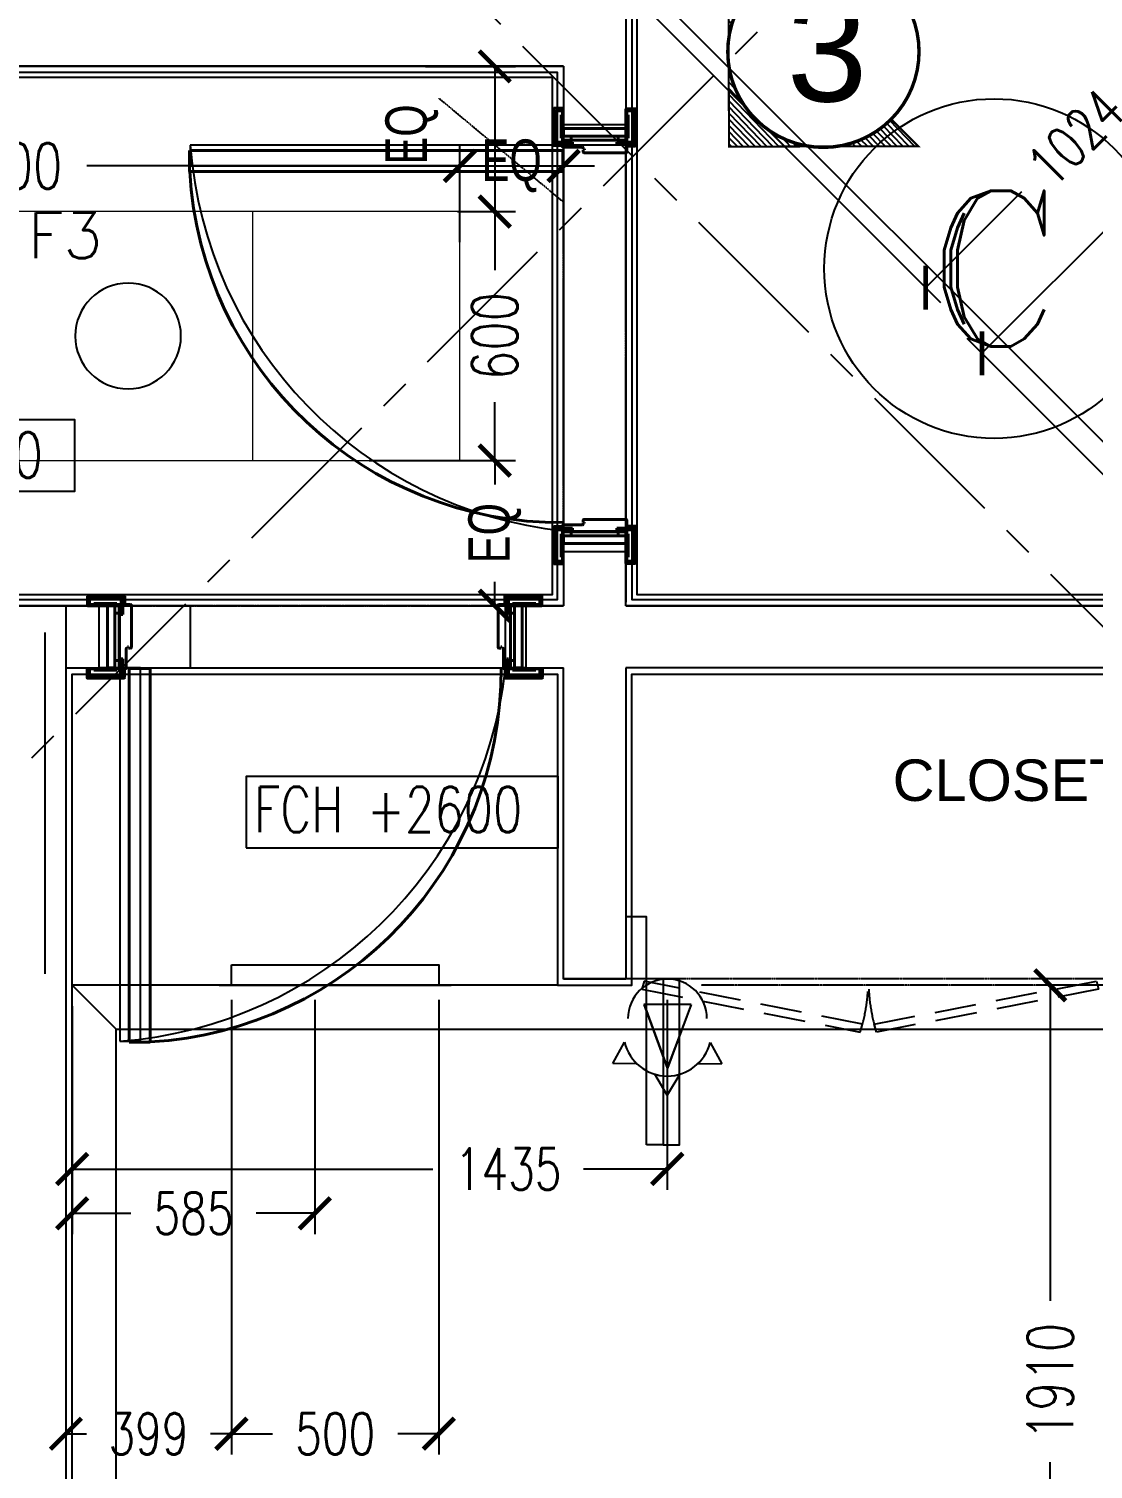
# Model space of a CAD drawing. Header units: millimetres. Extents: x 186805 to 449048, y 2167 to 51540.
# Drawn here: x 424688 to 427255, y 9301 to 12773 of the extents above; entities that cross this region are included whole.
import ezdxf
from ezdxf.enums import TextEntityAlignment as Align

# ---------------------------------------------------------------- set-up
doc = ezdxf.new("R2010")
doc.units = ezdxf.units.MM
for name, pattern in [('BC$0$HIDDEN', [0.375, 0.25, -0.125]), ('BC$0$XR-BAS2-BLOCK-B$1$CENTER', [2, 1.25, -0.25, 0.25, -0.25]), ('CENTER', [2, 1.25, -0.25, 0.25, -0.25]), ('HIDDEN', [0.375, 0.25, -0.125]), ('HIDDEN2', [0.1875, 0.125, -0.0625])]:
    doc.linetypes.add(name, pattern=pattern)
doc.layers.get('0').update_dxf_attribs({"linetype": 'CONTINUOUS'})
doc.layers.get('Defpoints').update_dxf_attribs({"linetype": 'CONTINUOUS'})
for name, color, linetype, lineweight in [('0-60x120-C', 3, 'CONTINUOUS', 13), ('0-60x60-C', 3, 'CONTINUOUS', 13), ('1', 130, 'CONTINUOUS', 40), ('ACCESS PANEL', 170, 'CONTINUOUS', 30), ('wall', 4, 'CONTINUOUS', 25)]:
    doc.layers.add(name, color=color, linetype=linetype, lineweight=lineweight)
for name, color, linetype in [('0-cornice-C', 3, 'CONTINUOUS'), ('0TG-grid', 9, 'CENTER'), ('0TG-text', 4, 'CONTINUOUS'), ('A-ABOV', 1, 'HIDDEN2'), ('A-ABOVE DOOR', 1, 'HIDDEN2'), ('A-BLKNBR', 7, 'CONTINUOUS'), ('a-door', 4, 'CONTINUOUS'), ('a-wall', 140, 'CONTINUOUS'), ('dimension', 7, 'CONTINUOUS'), ('e-access door for maintanenece', 170, 'CONTINUOUS'), ('E-ARMATUR', 2, 'CONTINUOUS'), ('INT-HATCH', 8, 'CONTINUOUS'), ('MEP', 16, 'CONTINUOUS'), ('SHADOW LINE', 151, 'CONTINUOUS'), ('SITE SURVEY ROOM$0$SITE SURVEY ROOM$0$DECORATIVE DETAILS-1$0$WALL FIXTURE DETAILS$0$ECO-WORLD DETAILS$0$FINAL ECO-1#$0$REV ECO$0$FINAL DRGS1$0$REFER', 7, 'CONTINUOUS'), ('TEXT', 3, 'CONTINUOUS')]:
    doc.layers.add(name, color=color, linetype=linetype)
doc.styles.add('BW.B$0$SAS', font='sanss___.ttf')
doc.styles.add('ROMANS', font='ROMANS.shx', dxfattribs={"width": 0.8})
doc.styles.add('ROMANS_075', font='romans.shx', dxfattribs={"width": 0.75})
doc.styles.add('ROMANT', font='ROMANT.shx')
doc.dimstyles.new('ARCH_1-50B$0', dxfattribs={"dimscale": 1000, "dimtxt": 0.11, "dimasz": 0.075, "dimexe": 0.05, "dimexo": 0.05, "dimgap": 0.055, "dimtad": 0, "dimdec": 0, "dimrnd": 1, "dimzin": 12, "dimdsep": 46, "dimtxsty": 'ROMANS_075', "dimblk1": 'ARCHTICK', "dimblk2": 'ARCHTICK', "dimsah": 1, "dimcen": 0.07, "dimclrd": 9, "dimclre": 9, "dimadec": 0, "dimazin": 0, "dimtfac": 1, "dimtdec": 0, "dimtofl": 0, "dimtmove": 0, "dimatfit": 3, "dimldrblk": 'ARCHTICK', "dimfxl": 0.05, "dimtolj": 1, "dimtzin": 12, "dimarcsym": 0})

# ---------------------------------------------------------------- blocks, each defined once
blk = doc.blocks.new('A$C7C4A1575')
at = {"layer": 'A-ABOV', "color": 8}
for p, q in [((22895.1, 38850), (22895.1, 40141.4)), ((23045.1, 38850), (23045.1, 40141.4))]:
    blk.add_line(p, q, dxfattribs=at)
at = {"layer": 'A-ABOVE DOOR', "color": 8}
for p, q in [((20683, 41050), (22895.1, 41050)), ((24165.1, 40300), (23140.9, 40300)), ((24165.1, 40150), (23135.1, 40150)), ((22895.1, 40020), (22895.1, 38990)), ((23045.1, 38990), (23045.1, 40020))]:
    blk.add_line(p, q, dxfattribs=at)
at = {"layer": 'a-door', "color": 8, "lineweight": -3}
for points in [[(22805.1, 41450), (22765.1, 41450), (22765.1, 41050), (22895.1, 41050)], [(22805.1, 41050), (22805.1, 41450), (22845.1, 41450)], [(22845.1, 41450), (22845.1, 40900), (22895.1, 40900), (22895.1, 41050)]]:
    blk.add_lwpolyline(points, dxfattribs=at)
at = {"layer": 'a-door', "color": 8}
for points in [[(24115.1, 41200), (24065.1, 41200), (24065.1, 40300), (24165.1, 40300)], [(24165.1, 40150), (24115.1, 40150), (24115.1, 41200)], [(23135.1, 40300), (23185.1, 40300), (23185.1, 40150), (23135.1, 40150)], [(23045.1, 40020), (23045.1, 39970), (22895.1, 39970), (22895.1, 40020)], [(23945.1, 39040), (23945.1, 39090), (23045.1, 39090), (23045.1, 38990)], [(22895.1, 38990), (22895.1, 39040), (23945.1, 39040)]]:
    blk.add_lwpolyline(points, dxfattribs=at)
for centre, start, end in [((24190, 40192.1), 94.2496, 173.872), ((22937.2, 38965.1), 4.2496, 83.872)]:
    blk.add_arc(centre, 1010.7, start, end, dxfattribs=at)
at = {"layer": 'a-wall', "color": 8}
for p, q in [((24245.1, 40300), (24245.1, 44900)), ((22895.1, 41050), (23045.1, 41050)), ((22895.1, 40300), (22895.1, 41050)), ((23045.1, 41050), (23045.1, 40300)), ((21433, 40300), (22895.1, 40300)), ((23135.1, 40300), (23045.1, 40300)), ((23135.1, 40300), (23135.1, 40150)), ((24165.1, 40300), (24165.1, 40150)), ((24245.1, 40300), (24165.1, 40300)), ((22895.1, 40150), (21370.8, 40150)), ((22895.1, 40150), (22895.1, 40020)), ((23135.1, 40150), (23045.1, 40150)), ((23045.1, 40020), (23045.1, 40150)), ((24475.1, 40150), (24165.1, 40150)), ((22895.1, 40020), (23045.1, 40020)), ((22895.1, 38100), (22895.1, 38990)), ((23045.1, 38990), (22895.1, 38990)), ((23045.1, 38850), (23045.1, 38990)), ((23045.1, 38850), (25745.1, 38850))]:
    blk.add_line(p, q, dxfattribs=at)
blk = doc.blocks.new('A$C32DD6ECA')
at = {"layer": '0-60x60-C', "color": 16, "xscale": 0.04183124983683228, "yscale": 0.04183124983683228, "zscale": 0.04183124983683228, "rotation": 180}
blk.add_blockref('A$C7C4A1575', (4397.08, 2202.64), dxfattribs=at)
blk = doc.blocks.new('BLK-NUMBER')
blk.add_circle((0, 0), 0.5458)
at = {"style": 'ROMANS'}
blk.add_attdef('BLOCK_NUMBER', text='', height=0.5, dxfattribs=at).set_placement((0, 0), align=Align.MIDDLE)
blk = doc.blocks.new('_ArchTick')
at = {"color": 0, "linetype": 'ByBlock', "const_width": 0.15}
blk.add_lwpolyline([(-0.5, -0.5), (0.5, 0.5)], dxfattribs=at)
blk = doc.blocks.new('*D34')
at = {"layer": 'Defpoints', "color": 0, "transparency": 16777216}
for p in [(-575651.9, -210453.9), (-575651.9, -210599.9), (-575901.9, -210687.9)]:
    blk.add_point(p, dxfattribs=at)
at = {"layer": 'dimension', "color": 9, "lineweight": -2, "transparency": 16777216}
for p, q in [((-575901.9, -210637.9), (-575901.9, -210403.9)), ((-575651.9, -210549.9), (-575651.9, -210403.9)), ((-575901.9, -210453.9), (-575976.9, -210453.9)), ((-575651.9, -210453.9), (-575576.9, -210453.9))]:
    blk.add_line(p, q, dxfattribs=at)
at = {"layer": 'dimension', "color": 9, "lineweight": -2, "transparency": 16777216, "xscale": 75, "yscale": 75, "zscale": 75}
blk.add_blockref('_ArchTick', (-575901.9, -210453.9), dxfattribs=at)
at = {"layer": 'dimension', "color": 9, "lineweight": -2, "transparency": 16777216, "xscale": 75, "yscale": 75, "zscale": 75, "rotation": 180}
blk.add_blockref('_ArchTick', (-575651.9, -210453.9), dxfattribs=at)
at = {"layer": 'dimension', "color": 0, "transparency": 16777216, "insert": (-575776.9, -210453.9), "char_height": 100, "attachment_point": 5, "style": 'ROMANS_075'}
blk.add_mtext('\\A1;{\\Farchd.shx;EQ}', dxfattribs=at)
blk = doc.blocks.new('*D35')
at = {"layer": 'Defpoints', "color": 0, "transparency": 16777216}
for p in [(-576171, -211164.1), (-575817.8, -211164.1), (-576063.3, -211514.1)]:
    blk.add_point(p, dxfattribs=at)
at = {"layer": 'dimension', "color": 9, "lineweight": -2, "transparency": 16777216}
for p, q in [((-576121, -211164.1), (-575767.8, -211164.1)), ((-575817.8, -211164.1), (-575817.8, -211221.6)), ((-575817.8, -211514.1), (-575817.8, -211456.6)), ((-576013.3, -211514.1), (-575767.8, -211514.1))]:
    blk.add_line(p, q, dxfattribs=at)
at = {"layer": 'dimension', "color": 9, "lineweight": -2, "transparency": 16777216, "xscale": 75, "yscale": 75, "zscale": 75}
for p, rotation in [((-575817.8, -211164.1), 90), ((-575817.8, -211514.1), 270)]:
    blk.add_blockref('_ArchTick', p, dxfattribs=dict(at, rotation=rotation))
at = {"layer": 'dimension', "color": 0, "transparency": 16777216, "insert": (-575817.8, -211339.1), "char_height": 100, "attachment_point": 5, "rotation": 90, "style": 'ROMANS_075'}
blk.add_mtext('\\A1;{\\Farchd.shx;EQ}', dxfattribs=at)
blk = doc.blocks.new('*D36')
at = {"layer": 'Defpoints', "color": 0, "transparency": 16777216}
for p in [(-576035.2, -210214.1), (-575958, -210564.1), (-575817.8, -210564.1)]:
    blk.add_point(p, dxfattribs=at)
at = {"layer": 'dimension', "color": 9, "lineweight": -2, "transparency": 16777216}
for p, q in [((-575985.2, -210214.1), (-575767.8, -210214.1)), ((-575817.8, -210214.1), (-575817.8, -210564.1)), ((-575908, -210564.1), (-575767.8, -210564.1))]:
    blk.add_line(p, q, dxfattribs=at)
at = {"layer": 'dimension', "color": 9, "lineweight": -2, "transparency": 16777216, "xscale": 75, "yscale": 75, "zscale": 75}
for p, rotation in [((-575817.8, -210214.1), 90), ((-575817.8, -210564.1), 270)]:
    blk.add_blockref('_ArchTick', p, dxfattribs=dict(at, rotation=rotation))
at = {"layer": 'dimension', "color": 0, "transparency": 16777216, "insert": (-576017.8, -210378.1), "char_height": 100, "attachment_point": 5, "rotation": 90, "style": 'ROMANS_075'}
blk.add_mtext('\\A1;{\\Farchd.shx;EQ}', dxfattribs=at)
blk = doc.blocks.new('*D180')
at = {"layer": 'Defpoints', "color": 0, "transparency": 16777216}
for p in [(-575401.9, -212414.1), (-576836.9, -212429.1), (-575401.9, -212872)]:
    blk.add_point(p, dxfattribs=at)
at = {"layer": 'dimension', "color": 9, "lineweight": -2, "transparency": 16777216}
for p, q in [((-576836.9, -212479.1), (-576836.9, -212922)), ((-575401.9, -212464.1), (-575401.9, -212922)), ((-576836.9, -212872), (-575967.1, -212872)), ((-575401.9, -212872), (-575603.5, -212872))]:
    blk.add_line(p, q, dxfattribs=at)
at = {"layer": 'dimension', "color": 9, "lineweight": -2, "transparency": 16777216, "xscale": 75, "yscale": 75, "zscale": 75, "rotation": 180}
blk.add_blockref('_ArchTick', (-576836.9, -212872), dxfattribs=at)
at = {"layer": 'dimension', "color": 9, "lineweight": -2, "transparency": 16777216, "xscale": 75, "yscale": 75, "zscale": 75}
blk.add_blockref('_ArchTick', (-575401.9, -212872), dxfattribs=at)
at = {"layer": 'dimension', "color": 0, "transparency": 16777216, "insert": (-575785.3, -212872), "char_height": 100, "attachment_point": 5, "style": 'ROMANS_075'}
blk.add_mtext('\\A1;1435', dxfattribs=at)
blk = doc.blocks.new('*D182')
at = {"layer": 'Defpoints', "color": 0, "transparency": 16777216}
for p in [(-576251.9, -212414.1), (-576836.9, -212429.1), (-576251.9, -212978.8)]:
    blk.add_point(p, dxfattribs=at)
at = {"layer": 'dimension', "color": 9, "lineweight": -2, "transparency": 16777216}
for p, q in [((-576836.9, -212479.1), (-576836.9, -213028.8)), ((-576251.9, -212464.1), (-576251.9, -213028.8)), ((-576836.9, -212978.8), (-576695.8, -212978.8)), ((-576251.9, -212978.8), (-576393, -212978.8))]:
    blk.add_line(p, q, dxfattribs=at)
at = {"layer": 'dimension', "color": 9, "lineweight": -2, "transparency": 16777216, "xscale": 75, "yscale": 75, "zscale": 75, "rotation": 180}
blk.add_blockref('_ArchTick', (-576836.9, -212978.8), dxfattribs=at)
at = {"layer": 'dimension', "color": 9, "lineweight": -2, "transparency": 16777216, "xscale": 75, "yscale": 75, "zscale": 75}
blk.add_blockref('_ArchTick', (-576251.9, -212978.8), dxfattribs=at)
at = {"layer": 'dimension', "color": 0, "transparency": 16777216, "insert": (-576544.4, -212978.8), "char_height": 100, "attachment_point": 5, "style": 'ROMANS_075'}
blk.add_mtext('\\A1;585', dxfattribs=at)
blk = doc.blocks.new('*D197')
at = {"layer": 'Defpoints', "color": 0, "transparency": 16777216}
for p in [(-572643.6, -209729.8), (-574643, -210905.5), (-574231.2, -211317.4)]:
    blk.add_point(p, dxfattribs=at)
at = {"layer": 'dimension', "color": 9, "lineweight": -2, "transparency": 16777216}
for p, q in [((-572679, -209694.5), (-573090.8, -209282.7)), ((-573055.5, -209318), (-573716.9, -209979.5)), ((-574643, -210905.5), (-573981.6, -210244.1)), ((-574266.5, -211282), (-574678.3, -210870.2))]:
    blk.add_line(p, q, dxfattribs=at)
at = {"layer": 'dimension', "color": 9, "lineweight": -2, "transparency": 16777216, "xscale": 75, "yscale": 75, "zscale": 75}
for p, rotation in [((-573055.5, -209318), 45.00000000010503), ((-574643, -210905.5), 225.000000000105)]:
    blk.add_blockref('_ArchTick', p, dxfattribs=dict(at, rotation=rotation))
at = {"layer": 'dimension', "color": 0, "transparency": 16777216, "insert": (-573849.2, -210111.8), "char_height": 100, "attachment_point": 5, "rotation": 45, "style": 'ROMANS_075'}
blk.add_mtext('\\A1;2245', dxfattribs=at)
blk = doc.blocks.new('*D119')
at = {"layer": 'Defpoints', "color": 0, "transparency": 16777216}
for p in [(-576452.6, -212414.1), (-576851.9, -212568), (-576452.6, -213510.2)]:
    blk.add_point(p, dxfattribs=at)
at = {"layer": 'dimension', "color": 9, "lineweight": -2, "transparency": 16777216}
for p, q in [((-576452.6, -212464.1), (-576452.6, -213560.2)), ((-576851.9, -212618), (-576851.9, -213560.2)), ((-576851.9, -213510.2), (-576802.2, -213510.2)), ((-576452.6, -213510.2), (-576502.9, -213510.2))]:
    blk.add_line(p, q, dxfattribs=at)
at = {"layer": 'dimension', "color": 9, "lineweight": -2, "transparency": 16777216, "xscale": 75, "yscale": 75, "zscale": 75, "rotation": 180}
blk.add_blockref('_ArchTick', (-576851.9, -213510.2), dxfattribs=at)
at = {"layer": 'dimension', "color": 9, "lineweight": -2, "transparency": 16777216, "xscale": 75, "yscale": 75, "zscale": 75}
blk.add_blockref('_ArchTick', (-576452.6, -213510.2), dxfattribs=at)
at = {"layer": 'dimension', "color": 0, "transparency": 16777216, "insert": (-576652.6, -213510.2), "char_height": 100, "attachment_point": 5, "style": 'ROMANS_075'}
blk.add_mtext('\\A1;399', dxfattribs=at)
blk = doc.blocks.new('*D120')
at = {"layer": 'Defpoints', "color": 0, "transparency": 16777216}
for p in [(-576452.6, -212414.1), (-575952.6, -212414.1), (-575952.6, -213510.2)]:
    blk.add_point(p, dxfattribs=at)
at = {"layer": 'dimension', "color": 9, "lineweight": -2, "transparency": 16777216}
for p, q in [((-576452.6, -212464.1), (-576452.6, -213560.2)), ((-575952.6, -212464.1), (-575952.6, -213560.2)), ((-576452.6, -213510.2), (-576354, -213510.2)), ((-575952.6, -213510.2), (-576051.2, -213510.2))]:
    blk.add_line(p, q, dxfattribs=at)
at = {"layer": 'dimension', "color": 9, "lineweight": -2, "transparency": 16777216, "xscale": 75, "yscale": 75, "zscale": 75, "rotation": 180}
blk.add_blockref('_ArchTick', (-576452.6, -213510.2), dxfattribs=at)
at = {"layer": 'dimension', "color": 9, "lineweight": -2, "transparency": 16777216, "xscale": 75, "yscale": 75, "zscale": 75}
blk.add_blockref('_ArchTick', (-575952.6, -213510.2), dxfattribs=at)
at = {"layer": 'dimension', "color": 0, "transparency": 16777216, "insert": (-576202.6, -213510.2), "char_height": 100, "attachment_point": 5, "style": 'ROMANS_075'}
blk.add_mtext('\\A1;500', dxfattribs=at)
blk = doc.blocks.new('*D121')
at = {"layer": 'Defpoints', "color": 0, "transparency": 16777216}
for p in [(-574742.7, -209335.9), (-575501.9, -210024.4), (-574054.8, -210023.8)]:
    blk.add_point(p, dxfattribs=at)
at = {"layer": 'dimension', "color": 9, "lineweight": -2, "transparency": 16777216}
for p, q in [((-574707.4, -209371.2), (-574019.5, -210059.1)), ((-574054.8, -210023.8), (-574286.9, -210255.9)), ((-575466.5, -210059.7), (-574743.3, -210782.9)), ((-574778.7, -210747.6), (-574546.6, -210515.5))]:
    blk.add_line(p, q, dxfattribs=at)
at = {"layer": 'dimension', "color": 9, "lineweight": -2, "transparency": 16777216, "xscale": 75, "yscale": 75, "zscale": 75}
for p, rotation in [((-574054.8, -210023.8), 45.00000011319545), ((-574778.7, -210747.6), 225.0000001131955)]:
    blk.add_blockref('_ArchTick', p, dxfattribs=dict(at, rotation=rotation))
at = {"layer": 'dimension', "color": 0, "transparency": 16777216, "insert": (-574416.8, -210385.7), "char_height": 100, "attachment_point": 5, "rotation": 45, "style": 'ROMANS_075'}
blk.add_mtext('\\A1;1024', dxfattribs=at)
blk = doc.blocks.new('*D207')
at = {"layer": 'Defpoints', "color": 0, "transparency": 16777216}
for p in [(-574478.3, -212429.1), (-574478.3, -212429.1), (-574478.3, -214339.5)]:
    blk.add_point(p, dxfattribs=at)
at = {"layer": 'dimension', "color": 9, "lineweight": -2, "transparency": 16777216}
for p, q in [((-574478.3, -212429.1), (-574478.3, -213189.8)), ((-574428.3, -212429.1), (-574428.3, -212429.1)), ((-574478.3, -214339.5), (-574478.3, -213578.8)), ((-574428.3, -214339.5), (-574428.3, -214339.5))]:
    blk.add_line(p, q, dxfattribs=at)
at = {"layer": 'dimension', "color": 9, "lineweight": -2, "transparency": 16777216, "xscale": 75, "yscale": 75, "zscale": 75}
for p, rotation in [((-574478.3, -212429.1), 90), ((-574478.3, -214339.5), 270)]:
    blk.add_blockref('_ArchTick', p, dxfattribs=dict(at, rotation=rotation))
at = {"layer": 'dimension', "color": 0, "transparency": 16777216, "insert": (-574478.3, -213384.3), "char_height": 110, "attachment_point": 5, "rotation": 90, "style": 'ROMANS_075'}
blk.add_mtext('\\A1;1910', dxfattribs=at)
blk = doc.blocks.new('f44')
at = {"layer": 'E-ARMATUR', "color": 16}
blk.add_circle((0, 0), 127.5, dxfattribs=at)
blk = doc.blocks.new('*D231')
at = {"layer": 'ACCESS PANEL', "color": 9, "lineweight": -2, "transparency": 16777216}
for p, q in [((-578101.9, -210514.1), (-578101.9, -210403.9)), ((-575901.9, -210514.1), (-575901.9, -210403.9)), ((-578101.9, -210453.9), (-577202.2, -210453.9)), ((-575901.9, -210453.9), (-576801.5, -210453.9))]:
    blk.add_line(p, q, dxfattribs=at)
at = {"layer": 'Defpoints', "color": 0, "transparency": 16777216}
for p in [(-575901.9, -210453.9), (-578101.9, -210564.1), (-575901.9, -210564.1)]:
    blk.add_point(p, dxfattribs=at)
at = {"layer": 'ACCESS PANEL', "color": 9, "lineweight": -2, "transparency": 16777216, "xscale": 75, "yscale": 75, "zscale": 75, "rotation": 180}
blk.add_blockref('_ArchTick', (-578101.9, -210453.9), dxfattribs=at)
at = {"layer": 'ACCESS PANEL', "color": 9, "lineweight": -2, "transparency": 16777216, "xscale": 75, "yscale": 75, "zscale": 75}
blk.add_blockref('_ArchTick', (-575901.9, -210453.9), dxfattribs=at)
at = {"layer": 'ACCESS PANEL', "color": 0, "transparency": 16777216, "insert": (-577001.9, -210453.9), "char_height": 110, "attachment_point": 5, "style": 'ROMANS_075'}
blk.add_mtext('\\A1;2200', dxfattribs=at)
blk = doc.blocks.new('*D232')
at = {"layer": 'ACCESS PANEL', "color": 9, "lineweight": -2, "transparency": 16777216}
for p, q in [((-575851.9, -210564.1), (-575767.8, -210564.1)), ((-575817.8, -210564.1), (-575817.8, -210705)), ((-575817.8, -211164.1), (-575817.8, -211023.2)), ((-575851.9, -211164.1), (-575767.8, -211164.1))]:
    blk.add_line(p, q, dxfattribs=at)
at = {"layer": 'Defpoints', "color": 0, "transparency": 16777216}
for p in [(-575901.9, -210564.1), (-575901.9, -211164.1), (-575817.8, -211164.1)]:
    blk.add_point(p, dxfattribs=at)
at = {"layer": 'ACCESS PANEL', "color": 9, "lineweight": -2, "transparency": 16777216, "xscale": 75, "yscale": 75, "zscale": 75}
for p, rotation in [((-575817.8, -210564.1), 90), ((-575817.8, -211164.1), 270)]:
    blk.add_blockref('_ArchTick', p, dxfattribs=dict(at, rotation=rotation))
at = {"layer": 'ACCESS PANEL', "color": 0, "transparency": 16777216, "insert": (-575817.8, -210864.1), "char_height": 110, "attachment_point": 5, "rotation": 90, "style": 'ROMANS_075'}
blk.add_mtext('\\A1;600', dxfattribs=at)
blk = doc.blocks.new('A$C35C014DB')
at = {"layer": 'SITE SURVEY ROOM$0$SITE SURVEY ROOM$0$DECORATIVE DETAILS-1$0$WALL FIXTURE DETAILS$0$ECO-WORLD DETAILS$0$FINAL ECO-1#$0$REV ECO$0$FINAL DRGS1$0$REFER'}
h = blk.add_hatch(dxfattribs=at)
h.set_pattern_fill('ANSI31', color=8, scale=82.345676, angle=181.1291, style=0)
h.set_pattern_definition([(313.87088, (10262.598, 7449.854), (-7.42041, -7.13356), [])])
h.paths.add_polyline_path([(6663.2, 9604.9, -0.333605), (6467, 9800.3), (6467.4, 9604.5)])
h.paths.add_polyline_path([(6531.8, 9996), (6466.4, 10061), (6466.8, 9865.3, -0.162403)])
h.paths.add_polyline_path([(6923.9, 9605.5), (6858.6, 9670.6, -0.162403), (6728.2, 9605.1)])
h.paths.add_polyline_path([(6346, 10023.2), (6450.6, 10128.2), (6502.6, 10076.3), (6398.1, 9971.4)], flags=9)
at = {"color": 9}
for points in [[(8907.8, 16332.9), (8907.8, 17182.9), (7333.6, 17182.9), (7333.6, 13282.9), (7283.6, 13282.9), (7283.6, 11279.4), (6233.6, 10229.4), (6233.6, 8512.9), (7749.1, 8512.9), (8983.6, 7278.4), (8983.6, 3762.9)], [(8424.5, 7582.9), (8703.6, 7303.9), (8703.6, 3762.9), (4883.6, 3762.9), (4883.6, 8332.9), (6053.6, 8332.9), (6053.6, 7582.9), (6233.6, 7582.9), (6233.6, 7582.9)], [(6233.6, 7582.9), (6233.6, 8332.9), (7674.5, 8332.9), (8090.1, 7917.4)]]:
    blk.add_lwpolyline(points, dxfattribs=at)
blk.add_lwpolyline([(3383.6, 8512.9), (6053.6, 8512.9), (6053.6, 9782.9), (3383.6, 9782.9)], close=True, dxfattribs=at)
at = {"color": 8, "linetype": 'BC$0$HIDDEN', "ltscale": 400}
for points in [[(6257.6, 7573.6), (6784, 7469.8), (6789.6, 7489), (6262.7, 7592.9)], [(7358.6, 7573.6), (6823.1, 7469.8), (6817.6, 7489), (7353.4, 7592.9)]]:
    blk.add_lwpolyline(points, close=True, dxfattribs=at)
for centre, start, end in [((6395.6, 7593.2), 342.3753, 357.1867), ((7211.6, 7593.2), 182.8133, 197.6247)]:
    blk.add_arc(centre, 407.5, start, end, dxfattribs=at)
at = {"layer": '0-60x120-C', "color": 1}
blk.add_line((5318.6, 9447.9), (5318.6, 8847.9), dxfattribs=at)
at = {"layer": '0-60x120-C', "color": 2}
blk.add_lwpolyline([(3618.6, 8847.9), (5818.6, 8847.9), (5818.6, 9447.9), (3618.6, 9447.9)], close=True, dxfattribs=at)
at = {"layer": '0-cornice-C', "color": 1}
blk.add_line((4989.6, 7476.9), (4883.6, 7582.9), dxfattribs=at)
at = {"layer": '0-cornice-C', "color": 5}
blk.add_line((6053.6, 7582.9), (4883.6, 7582.9), dxfattribs=at)
at = {"layer": '0-cornice-C', "color": 1}
blk.add_lwpolyline([(8597.6, 7260), (8597.6, 3868.9), (4989.6, 3868.9), (4989.6, 7476.9), (8380.6, 7476.9)], close=True, dxfattribs=at)
at = {"layer": '0TG-grid', "linetype": 'BC$0$XR-BAS2-BLOCK-B$1$CENTER', "ltscale": 300}
for p, q in [((4468.1, 7812.9), (13602.6, 16947.4)), ((15145.4, 671.1), (4468.1, 11348.5))]:
    blk.add_line(p, q, dxfattribs=at)
at = {"layer": '1', "color": 8}
for p, q in [((6043.6, 9608.9), (6043.6, 9694.9)), ((6045.6, 9696.9), (6068.6, 9696.9)), ((6048.1, 9614.9), (6048.1, 9688.9)), ((6050.1, 9690.9), (6066.1, 9690.9)), ((6066.1, 9690.9), (6066.1, 9680.9)), ((6218.6, 9695.9), (6218.6, 9619.9)), ((6241.6, 9695.9), (6218.6, 9695.9)), ((6237.1, 9690.9), (6221.1, 9690.9)), ((6221.1, 9690.9), (6221.1, 9680.9)), ((6239.1, 9614.9), (6239.1, 9688.9)), ((6243.6, 9607.9), (6243.6, 9693.9)), ((6066.1, 9680.9), (6063.1, 9680.9)), ((6063.1, 9680.9), (6063.1, 9624.9)), ((6221.1, 9680.9), (6224.1, 9680.9)), ((6224.1, 9680.9), (6224.1, 9624.9)), ((6063.1, 9624.9), (6066.1, 9624.9)), ((6066.1, 9624.9), (6066.1, 9614.9)), ((6101.1, 9619.9), (6066.1, 9619.9)), ((6066.1, 9619.9), (6066.1, 9614.9)), ((6068.6, 9629.9), (6068.6, 9647.9)), ((6068.6, 9647.9), (6218.6, 9647.9)), ((6218.6, 9629.9), (6068.6, 9629.9)), ((6086.6, 9629.9), (6086.6, 9619.9)), ((6086.6, 9619.9), (6200.6, 9619.9)), ((6141.1, 9619.9), (6106.1, 9619.9)), ((6141.1, 9619.9), (6146.1, 9619.9)), ((6181.1, 9619.9), (6146.1, 9619.9)), ((6221.1, 9619.9), (6186.1, 9619.9)), ((6200.6, 9629.9), (6200.6, 9619.9)), ((6218.6, 9647.9), (6218.6, 9629.9)), ((6224.1, 9624.9), (6221.1, 9624.9)), ((6221.1, 9624.9), (6221.1, 9614.9)), ((6221.1, 9614.9), (6221.1, 9619.9)), ((6066.7, 9595.2), (5166.7, 9595.2)), ((5166.7, 9595.2), (5166.7, 9544.6)), ((6066.1, 9606.9), (6045.6, 9606.9)), ((6066.1, 9614.9), (6048.1, 9614.9)), ((6048.1, 9612.9), (6048.1, 9614.9)), ((6048.1, 9614.9), (6088.1, 9614.9)), ((6088.1, 9610.9), (6050.1, 9610.9)), ((6066.1, 9614.9), (6090.1, 9614.9)), ((6090.1, 9610.9), (6066.1, 9610.9)), ((6066.1, 9610.9), (6066.1, 9604.9)), ((6066.7, 9544.6), (6066.7, 9595.2)), ((6068.1, 9602.9), (6114.1, 9602.9)), ((6088.1, 9614.9), (6088.1, 9610.9)), ((6090.1, 9614.9), (6090.1, 9610.9)), ((6116.1, 9600.9), (6116.1, 9599.2)), ((6116.1, 9599.2), (6117.1, 9599.2)), ((6116.1, 9597.1), (6118.1, 9597.1)), ((6116.1, 9597.1), (6116.1, 9591.9)), ((6117.1, 9599.2), (6119.1, 9599.2)), ((6118.1, 9597.1), (6119.1, 9597.1)), ((6118.1, 9589.9), (6219.1, 9589.9)), ((6119.1, 9597.1), (6119.1, 9599.2)), ((6197.1, 9610.9), (6197.1, 9614.9)), ((6197.1, 9614.9), (6221.1, 9614.9)), ((6221.1, 9610.9), (6197.1, 9610.9)), ((6199.1, 9614.9), (6199.1, 9610.9)), ((6239.1, 9614.9), (6199.1, 9614.9)), ((6199.1, 9610.9), (6237.1, 9610.9)), ((6221.1, 9614.9), (6239.1, 9614.9)), ((6221.1, 9591.9), (6221.1, 9610.9)), ((6221.1, 9605.9), (6241.6, 9605.9)), ((6239.1, 9612.9), (6239.1, 9614.9)), ((5166.7, 9544.6), (6066.7, 9544.6)), ((6043.6, 8686.9), (6043.6, 8600.9)), ((6066.1, 8688.9), (6045.6, 8688.9)), ((6048.1, 8682.9), (6048.1, 8680.9)), ((6066.1, 8680.9), (6048.1, 8680.9)), ((6048.1, 8680.9), (6048.1, 8606.9)), ((6048.1, 8680.9), (6088.1, 8680.9)), ((6088.1, 8684.9), (6050.1, 8684.9)), ((6066.1, 8684.9), (6066.1, 8690.9)), ((6090.1, 8684.9), (6066.1, 8684.9)), ((6066.1, 8675.9), (6066.1, 8680.9)), ((6066.1, 8680.9), (6090.1, 8680.9)), ((6066.1, 8670.9), (6066.1, 8680.9)), ((6068.1, 8692.9), (6114.1, 8692.9)), ((6088.1, 8680.9), (6088.1, 8684.9)), ((6090.1, 8680.9), (6090.1, 8684.9)), ((6116.1, 8698.8), (6116.1, 8703.9)), ((6116.1, 8698.8), (6118.1, 8698.8)), ((6116.1, 8694.9), (6116.1, 8696.7)), ((6116.1, 8696.7), (6117.1, 8696.7)), ((6117.1, 8696.7), (6119.1, 8696.7)), ((6118.1, 8705.9), (6219.1, 8705.9)), ((6118.1, 8698.8), (6119.1, 8698.8)), ((6119.1, 8698.8), (6119.1, 8696.7)), ((6221.1, 8684.9), (6197.1, 8684.9)), ((6197.1, 8684.9), (6197.1, 8680.9)), ((6197.1, 8680.9), (6221.1, 8680.9)), ((6199.1, 8680.9), (6199.1, 8684.9)), ((6199.1, 8684.9), (6237.1, 8684.9)), ((6239.1, 8680.9), (6199.1, 8680.9)), ((6221.1, 8703.9), (6221.1, 8684.9)), ((6221.1, 8689.9), (6241.6, 8689.9)), ((6221.1, 8670.9), (6221.1, 8680.9)), ((6221.1, 8680.9), (6239.1, 8680.9)), ((6221.1, 8680.9), (6221.1, 8675.9)), ((6239.1, 8682.9), (6239.1, 8680.9)), ((6239.1, 8680.9), (6239.1, 8606.9)), ((6243.6, 8687.9), (6243.6, 8601.9)), ((6063.1, 8614.9), (6063.1, 8670.9)), ((6063.1, 8670.9), (6066.1, 8670.9)), ((6101.1, 8675.9), (6066.1, 8675.9)), ((6218.6, 8665.9), (6068.6, 8665.9)), ((6068.6, 8665.9), (6068.6, 8647.9)), ((6068.6, 8647.9), (6218.6, 8647.9)), ((6086.6, 8665.9), (6086.6, 8675.9)), ((6086.6, 8675.9), (6200.6, 8675.9)), ((6141.1, 8675.9), (6106.1, 8675.9)), ((6141.1, 8675.9), (6146.1, 8675.9)), ((6181.1, 8675.9), (6146.1, 8675.9)), ((6221.1, 8675.9), (6186.1, 8675.9)), ((6200.6, 8665.9), (6200.6, 8675.9)), ((6218.6, 8599.9), (6218.6, 8675.9)), ((6218.6, 8647.9), (6218.6, 8665.9)), ((6224.1, 8670.9), (6221.1, 8670.9)), ((6224.1, 8614.9), (6224.1, 8670.9)), ((6066.1, 8614.9), (6063.1, 8614.9)), ((6066.1, 8604.9), (6066.1, 8614.9)), ((6221.1, 8614.9), (6224.1, 8614.9)), ((6221.1, 8604.9), (6221.1, 8614.9)), ((6045.6, 8598.9), (6068.6, 8598.9)), ((6050.1, 8604.9), (6066.1, 8604.9)), ((6241.6, 8599.9), (6218.6, 8599.9)), ((6237.1, 8604.9), (6221.1, 8604.9)), ((4920.6, 8520.9), (4920.6, 8497.9)), ((5008.6, 8522.9), (4922.6, 8522.9)), ((4925.6, 8516.4), (4925.6, 8500.4)), ((5001.6, 8518.4), (4927.6, 8518.4)), ((5001.6, 8500.4), (5001.6, 8518.4)), ((5003.6, 8518.4), (5001.6, 8518.4)), ((5001.6, 8518.4), (5001.6, 8478.4)), ((5005.6, 8478.4), (5005.6, 8516.4)), ((5010.6, 8500.4), (5010.6, 8520.9)), ((5926.6, 8500.4), (5926.6, 8520.9)), ((5928.6, 8522.9), (6014.6, 8522.9)), ((5931.6, 8478.4), (5931.6, 8516.4)), ((5933.6, 8518.4), (5935.6, 8518.4)), ((5935.6, 8500.4), (5935.6, 8518.4)), ((5935.6, 8518.4), (6009.6, 8518.4)), ((5935.6, 8518.4), (5935.6, 8478.4)), ((6011.6, 8516.4), (6011.6, 8500.4)), ((6016.6, 8520.9), (6016.6, 8497.9)), ((4920.6, 8497.9), (4996.6, 8497.9)), ((4925.6, 8500.4), (4935.6, 8500.4)), ((4935.6, 8500.4), (4935.6, 8503.4)), ((4935.6, 8503.4), (4991.6, 8503.4)), ((4968.6, 8497.9), (4986.6, 8497.9)), ((4968.6, 8347.9), (4968.6, 8497.9)), ((4986.6, 8497.9), (4986.6, 8347.9)), ((4986.6, 8479.9), (4996.6, 8479.9)), ((4991.6, 8503.4), (4991.6, 8500.4)), ((4991.6, 8500.4), (5001.6, 8500.4)), ((5001.6, 8500.4), (4996.6, 8500.4)), ((4996.6, 8500.4), (4996.6, 8465.4)), ((4996.6, 8365.9), (4996.6, 8479.9)), ((5001.6, 8476.4), (5001.6, 8500.4)), ((5001.6, 8478.4), (5005.6, 8478.4)), ((5005.6, 8476.4), (5001.6, 8476.4)), ((5024.6, 8500.4), (5005.6, 8500.4)), ((5005.6, 8500.4), (5005.6, 8476.4)), ((5026.6, 8397.4), (5026.6, 8498.4)), ((5910.6, 8397.4), (5910.6, 8498.4)), ((5912.6, 8500.4), (5931.6, 8500.4)), ((5931.6, 8500.4), (5931.6, 8476.4)), ((5935.6, 8478.4), (5931.6, 8478.4)), ((5931.6, 8476.4), (5935.6, 8476.4)), ((5945.6, 8500.4), (5935.6, 8500.4)), ((5935.6, 8476.4), (5935.6, 8500.4)), ((5935.6, 8500.4), (5940.6, 8500.4)), ((5940.6, 8500.4), (5940.6, 8465.4)), ((6016.6, 8497.9), (5940.6, 8497.9)), ((5950.6, 8479.9), (5940.6, 8479.9)), ((5940.6, 8365.9), (5940.6, 8479.9)), ((6001.6, 8503.4), (5945.6, 8503.4)), ((5945.6, 8503.4), (5945.6, 8500.4)), ((5968.6, 8497.9), (5950.6, 8497.9)), ((5950.6, 8497.9), (5950.6, 8347.9)), ((5968.6, 8347.9), (5968.6, 8497.9)), ((6001.6, 8500.4), (6001.6, 8503.4)), ((6011.6, 8500.4), (6001.6, 8500.4)), ((4996.6, 8460.4), (4996.6, 8425.4)), ((5940.6, 8460.4), (5940.6, 8425.4)), ((4996.6, 8420.4), (4996.6, 8425.4)), ((4996.6, 8420.4), (4996.6, 8385.4)), ((5940.6, 8420.4), (5940.6, 8425.4)), ((5940.6, 8420.4), (5940.6, 8385.4)), ((4996.6, 8380.4), (4996.6, 8345.4)), ((5001.6, 8345.4), (5001.6, 8369.4)), ((5001.6, 8369.4), (5005.6, 8369.4)), ((5005.6, 8369.4), (5005.6, 8345.4)), ((5013.6, 8347.4), (5013.6, 8393.4)), ((5015.6, 8395.4), (5017.4, 8395.4)), ((5017.4, 8396.4), (5017.4, 8398.4)), ((5019.5, 8398.4), (5017.4, 8398.4)), ((5017.4, 8395.4), (5017.4, 8396.4)), ((5019.5, 8397.4), (5019.5, 8398.4)), ((5019.5, 8395.4), (5019.5, 8397.4)), ((5019.5, 8395.4), (5024.6, 8395.4)), ((5917.7, 8395.4), (5912.6, 8395.4)), ((5917.7, 8397.4), (5917.7, 8398.4)), ((5917.7, 8398.4), (5919.8, 8398.4)), ((5917.7, 8395.4), (5917.7, 8397.4)), ((5919.8, 8396.4), (5919.8, 8398.4)), ((5919.8, 8395.4), (5919.8, 8396.4)), ((5921.6, 8395.4), (5919.8, 8395.4)), ((5923.6, 8347.4), (5923.6, 8393.4)), ((5935.6, 8369.4), (5931.6, 8369.4)), ((5931.6, 8369.4), (5931.6, 8345.4)), ((5935.6, 8345.4), (5935.6, 8369.4)), ((5940.6, 8380.4), (5940.6, 8345.4)), ((4919.6, 8324.9), (4919.6, 8347.9)), ((4925.6, 8329.4), (4925.6, 8345.4)), ((4925.6, 8345.4), (4935.6, 8345.4)), ((4935.6, 8345.4), (4935.6, 8342.4)), ((4935.6, 8342.4), (4991.6, 8342.4)), ((4986.6, 8347.9), (4968.6, 8347.9)), ((4986.6, 8365.9), (4996.6, 8365.9)), ((4991.6, 8342.4), (4991.6, 8345.4)), ((4991.6, 8345.4), (5001.6, 8345.4)), ((4996.6, 8345.4), (5001.6, 8345.4)), ((5001.6, 8367.4), (5005.6, 8367.4)), ((5001.6, 8327.4), (5001.6, 8367.4)), ((5001.6, 8345.4), (5001.6, 8327.4)), ((5005.6, 8367.4), (5005.6, 8329.4)), ((5005.6, 8345.4), (5011.6, 8345.4)), ((5009.6, 8345.4), (5009.6, 8324.9)), ((5071.9, 8346.1), (5021.3, 8346.1)), ((5021.3, 8346.1), (5021.3, 7446.1)), ((5071.9, 7446.1), (5071.9, 8346.1)), ((5931.6, 8345.4), (5925.6, 8345.4)), ((5927.6, 8345.4), (5927.6, 8324.9)), ((5935.6, 8367.4), (5931.6, 8367.4)), ((5931.6, 8367.4), (5931.6, 8329.4)), ((5935.6, 8327.4), (5935.6, 8367.4)), ((5940.6, 8345.4), (5935.6, 8345.4)), ((5945.6, 8345.4), (5935.6, 8345.4)), ((5935.6, 8345.4), (5935.6, 8327.4)), ((5950.6, 8365.9), (5940.6, 8365.9)), ((5945.6, 8342.4), (5945.6, 8345.4)), ((6001.6, 8342.4), (5945.6, 8342.4)), ((5950.6, 8347.9), (5968.6, 8347.9)), ((6001.6, 8345.4), (6001.6, 8342.4)), ((6011.6, 8345.4), (6001.6, 8345.4)), ((6011.6, 8329.4), (6011.6, 8345.4)), ((6017.6, 8324.9), (6017.6, 8347.9)), ((5007.6, 8322.9), (4921.6, 8322.9)), ((5001.6, 8327.4), (4927.6, 8327.4)), ((5003.6, 8327.4), (5001.6, 8327.4)), ((5929.6, 8322.9), (6015.6, 8322.9)), ((5933.6, 8327.4), (5935.6, 8327.4)), ((5935.6, 8327.4), (6009.6, 8327.4)), ((5021.3, 7446.1), (5071.9, 7446.1))]:
    blk.add_line(p, q, dxfattribs=at)
for centre, radius, start, end in [((6045.6, 9694.9), 2, 90, 180), ((6050.1, 9688.9), 2, 90, 180), ((6237.1, 9688.9), 2, 0, 90), ((6241.6, 9693.9), 2, 0, 90), ((6045.6, 9608.9), 2, 180, 270), ((6050.1, 9612.9), 2, 180, 270), ((6068.1, 9604.9), 2, 180, 270), ((6114.1, 9600.9), 2, 0, 90), ((6118.1, 9591.9), 2, 180, 270), ((6219.1, 9591.9), 2, 270, 0), ((6237.1, 9612.9), 2, 270, 360), ((6241.6, 9607.9), 2, 270, 0), ((6062.1, 9594.7), 896.4, 183.2043, 270.4318), ((6045.6, 8686.9), 2, 90, 180), ((6050.1, 8682.9), 2, 90, 180), ((6068.1, 8690.9), 2, 90, 180), ((6114.1, 8694.9), 2, 270, 0), ((6118.1, 8703.9), 2, 90, 180), ((6219.1, 8703.9), 2, 0, 90), ((6237.1, 8682.9), 2, 0, 90), ((6241.6, 8687.9), 2, 0, 90), ((6045.6, 8600.9), 2, 180, 270), ((6050.1, 8606.9), 2, 180, 270), ((6237.1, 8606.9), 2, 270, 0), ((6241.6, 8601.9), 2, 270, 0), ((4922.6, 8520.9), 2, 90, 180), ((4927.6, 8516.4), 2, 90, 180), ((5003.6, 8516.4), 2, 0, 90), ((5008.6, 8520.9), 2, 0, 90), ((5928.6, 8520.9), 2, 90, 180), ((5933.6, 8516.4), 2, 90, 180), ((6009.6, 8516.4), 2, 0, 90), ((6014.6, 8520.9), 2, 0, 90), ((5024.6, 8498.4), 2, 0, 90), ((5912.6, 8498.4), 2, 90, 180), ((5015.6, 8393.4), 2, 90, 180), ((5024.6, 8397.4), 2, 270, 0), ((5912.6, 8397.4), 2, 180, 270), ((5921.6, 8393.4), 2, 0, 90), ((5011.6, 8347.4), 2, 270, 0), ((5021.8, 8341.4), 896.4, 273.2043, 0.4318), ((5925.6, 8347.4), 2, 180, 270), ((4921.6, 8324.9), 2, 180, 270), ((4927.6, 8329.4), 2, 180, 270), ((5003.6, 8329.4), 2, 270, 0), ((5007.6, 8324.9), 2, 270, 0), ((5929.6, 8324.9), 2, 180, 270), ((5933.6, 8329.4), 2, 180, 270), ((6009.6, 8329.4), 2, 270, 0), ((6015.6, 8324.9), 2, 270, 0)]:
    blk.add_arc(centre, radius, start, end, dxfattribs=at)
at = {"layer": 'A-ABOV'}
for p, q in [((6068.6, 9797.9), (6068.6, 8506.5)), ((6218.6, 9797.9), (6218.6, 8506.5))]:
    blk.add_line(p, q, dxfattribs=at)
at = {"layer": 'A-ABOVE DOOR'}
for p, q in [((6068.6, 8627.9), (6068.6, 9657.9)), ((6218.6, 9657.9), (6218.6, 8627.9)), ((4948.6, 8497.9), (5978.6, 8497.9)), ((4948.6, 8347.9), (5972.7, 8347.9)), ((8090.1, 7582.9), (6400.1, 7582.9))]:
    blk.add_line(p, q, dxfattribs=at)
at = {"layer": 'e-access door for maintanenece', "color": 2, "linetype": 'HIDDEN', "ltscale": 0.6}
blk.add_line((6068.6, 9470.4), (5768.6, 9720.4), dxfattribs=at)
at = {"layer": 'INT-HATCH', "ltscale": 25}
blk.add_line((4818.6, 7610.2), (4818.6, 8433.6), dxfattribs=at)
at = {"layer": 'MEP', "color": 2}
blk.add_line((7749.1, 8512.9), (6133.1, 10128.9), dxfattribs=at)
at = {"layer": 'MEP'}
for p, q in [((5237.9, 7582.9), (5797.8, 7582.9)), ((5267.8, 7582.9), (5767.9, 7582.9)), ((6376, 7536.5), (6262.4, 7536.8)), ((6262.4, 7536.8), (6318.8, 7383.1)), ((6376.3, 7536.5), (6262.6, 7536.8)), ((6262.6, 7536.8), (6319, 7383.1)), ((6376, 7536.5), (6318.8, 7383.1)), ((6376.3, 7536.5), (6319, 7383.1)), ((6187.2, 7394.7), (6215.8, 7445.8)), ((6422.1, 7445.2), (6450.3, 7393.9)), ((6245.8, 7393.5), (6187.2, 7394.7)), ((6318.6, 7318.3), (6288.6, 7368.6)), ((6348.8, 7368.5), (6318.6, 7318.3)), ((6450.3, 7393.9), (6391.8, 7393.1))]:
    blk.add_line(p, q, dxfattribs=at)
for points in [[(4868.6, 8347.9), (5168.6, 8347.9), (5168.6, 8497.9), (4868.6, 8497.9)], [(5267.9, 7632.1), (5767.8, 7632.1), (5767.8, 7582.9), (5267.9, 7582.9)]]:
    blk.add_lwpolyline(points, close=True, dxfattribs=at)
for points in [[(4969.9, 7873.3, 0, 0, 0), (4969.9, 7978.8, 0, 0, 0), (5004.3, 7978.8, 0, 0, 0), (4937.4, 8052.9, 0, 0, 0), (4969.9, 8052.9, 0, 0, 0), (4969.9, 8142.5, 60, 0, 0), (4969.9, 8292.5, 0, 0, 0)], [(5357.8, 7427.3, 0, 0, 0), (5357.8, 7180.6, 75, 0, 0), (5357.8, 7030.6, 0, 0, 0)], [(5649.1, 7427.3, 0, 0, 0), (5649.1, 7180.6, 75, 0, 0), (5649.1, 7030.6, 0, 0, 0)]]:
    blk.add_lwpolyline(points, format="xyseb", dxfattribs=at)
for centre, radius, start, end in [((6319.1, 7502.8), 95.2, 359.8419, 179.8419), ((6319, 7470.2), 106.1, 193.3406, 346.3431)]:
    blk.add_arc(centre, radius, start, end, dxfattribs=at)
at = {"layer": 'SHADOW LINE'}
blk.add_lwpolyline([(8895.8, 15662.9), (8895.8, 17170.9), (7345.6, 17170.9), (7345.6, 13270.9), (7295.6, 13270.9), (7295.6, 11274.4), (6245.6, 10224.4), (6245.6, 8524.9), (7754, 8524.9), (8995.6, 7283.4), (8995.6, 3774.9)], dxfattribs=at)
blk.add_lwpolyline([(3395.6, 8524.9), (6041.6, 8524.9), (6041.6, 9770.9), (3395.6, 9770.9)], close=True, dxfattribs=at)
at = {"layer": 'SITE SURVEY ROOM$0$SITE SURVEY ROOM$0$DECORATIVE DETAILS-1$0$WALL FIXTURE DETAILS$0$ECO-WORLD DETAILS$0$FINAL ECO-1#$0$REV ECO$0$FINAL DRGS1$0$REFER', "color": 8, "const_width": 8.23}
blk.add_lwpolyline([(6531.8, 9996, -1), (6858.6, 9670.6, -1), (6531.8, 9996)], format="xyb", dxfattribs=at)
at = {"layer": 'SITE SURVEY ROOM$0$SITE SURVEY ROOM$0$DECORATIVE DETAILS-1$0$WALL FIXTURE DETAILS$0$ECO-WORLD DETAILS$0$FINAL ECO-1#$0$REV ECO$0$FINAL DRGS1$0$REFER', "color": 1, "const_width": 4.94}
blk.add_lwpolyline([(6858.7, 9670.7), (6923.9, 9605.5), (6467.4, 9604.5), (6466.4, 10063), (6532.6, 9996.8)], dxfattribs=at)
at = {"layer": 'TEXT', "color": 4}
for points in [[(4137.4, 8773.8), (4889.8, 8773.8), (4889.8, 8945.6), (4137.4, 8945.6)], [(5303.4, 7914.6), (6055.8, 7914.6), (6055.8, 8086.4), (5303.4, 8086.4)]]:
    blk.add_lwpolyline(points, close=True, dxfattribs=at)
at = {"layer": 'wall'}
for p, q in [((6218.6, 10547.9), (6218.6, 9657.9)), ((6068.6, 9797.9), (3368.6, 9797.9)), ((6068.6, 9797.9), (6068.6, 9657.9)), ((6068.6, 9657.9), (6218.6, 9657.9)), ((6218.6, 8627.9), (6068.6, 8627.9)), ((6068.6, 8627.9), (6068.6, 8497.9)), ((6218.6, 8497.9), (6218.6, 8627.9)), ((4638.6, 8497.9), (4948.6, 8497.9)), ((4948.6, 8347.9), (4948.6, 8497.9)), ((5978.6, 8347.9), (5978.6, 8497.9)), ((5978.6, 8497.9), (6068.6, 8497.9)), ((6218.6, 8497.9), (7742.8, 8497.9)), ((4868.6, 8347.9), (4868.6, 3747.9)), ((4868.6, 8347.9), (4948.6, 8347.9)), ((5978.6, 8347.9), (6068.6, 8347.9)), ((6068.6, 7597.9), (6068.6, 8347.9)), ((6218.6, 8347.9), (6218.6, 7597.9)), ((7680.7, 8347.9), (6218.6, 8347.9)), ((6218.6, 7597.9), (6068.6, 7597.9))]:
    blk.add_line(p, q, dxfattribs=at)
at = {"layer": 'A-BLKNBR'}
ref = blk.add_blockref('BLK-NUMBER', (7106.8, 9310.5), dxfattribs=dict(at, xscale=750, yscale=750, zscale=750, rotation=180))
ref.add_attrib('BLOCK_NUMBER', 'C', dxfattribs={"layer": '0', "height": 375, "style": 'ROMANT'}).set_placement((7106.8, 9310.5), align=Align.MIDDLE)
at = {"layer": 'MEP', "xscale": -1, "rotation": 180}
blk.add_blockref('f44', (5018.5, 9147.9), dxfattribs=at)
at = {"layer": '0TG-text', "style": 'BW.B$0$SAS'}
blk.add_text('CLOSET', height=100, dxfattribs=at).set_placement((7141.7, 8027.2), align=Align.CENTER)
at = {"layer": 'SITE SURVEY ROOM$0$SITE SURVEY ROOM$0$DECORATIVE DETAILS-1$0$WALL FIXTURE DETAILS$0$ECO-WORLD DETAILS$0$FINAL ECO-1#$0$REV ECO$0$FINAL DRGS1$0$REFER', "color": 3, "style": 'BW.B$0$SAS'}
blk.add_text('3', height=250, dxfattribs=at).set_placement((6607, 9963.4), align=Align.TOP_LEFT)
at = {"layer": 'TEXT', "color": 2, "linetype": 'Continuous', "style": 'ROMANS_075'}
blk.add_text('F3', height=110, dxfattribs=at).set_placement((4777.5, 9335.4))
at = {"layer": 'TEXT', "color": 2, "linetype": 'Continuous', "char_height": 110, "attachment_point": 4, "style": 'ROMANS_075'}
for insert in [(4165.7, 8861.1), (5322.1, 8006.6)]:
    blk.add_mtext('FCH +2600', dxfattribs=dict(at, insert=insert))
at = {"layer": 'ACCESS PANEL', "color": 2}
dim = blk.add_linear_dim(base=(5818.6, 9558.1), p1=(3618.6, 9447.9), p2=(5818.6, 9447.9), dimstyle='ARCH_1-50B$0', dxfattribs=at)
dim.commit()
dim.dimension.update_dxf_attribs({"geometry": '*D231', "text_midpoint": (4718.6, 9558.1), "insert": (581720.5, 220012)})
dim = blk.add_aligned_dim(p1=(5818.6, 9447.9), p2=(5818.6, 8847.9), distance=84.1, dimstyle='ARCH_1-50B$0', dxfattribs=at)
dim.commit()
dim.dimension.update_dxf_attribs({"geometry": '*D232', "text_midpoint": (5902.7, 9147.9), "insert": (581720.5, 220012)})
at = {"layer": 'dimension'}
dim = blk.add_aligned_dim(p1=(9076.8, 10282.2), p2=(7489.3, 8694.7), distance=-582.4, dimstyle='ARCH_1-50B$0', override={"dimtxt": 0.1, "dimtmove": 2}, dxfattribs=at)
dim.commit()
dim.dimension.update_dxf_attribs({"geometry": '*D197', "text_midpoint": (7871.2, 9900.3), "insert": (581720.5, 220012)})
for base, p1, p2, angle, picture, middle in [((7665.6, 9988.3), (6218.6, 9987.7), (6977.7, 10676.2), 225, '*D121', (7303.7, 9626.4)), ((5767.8, 6501.8), (5267.9, 7597.9), (5767.8, 7597.9), 180, '*D120', (5517.9, 6501.8))]:
    dim = blk.add_linear_dim(base=base, p1=p1, p2=p2, angle=angle, dimstyle='ARCH_1-50B$0', override={"dimtxt": 0.1, "dimtmove": 2}, dxfattribs=at)
    dim.commit()
    dim.dimension.update_dxf_attribs({"geometry": picture, "text_midpoint": middle, "insert": (581720.5, 220012)})
dim = blk.add_linear_dim(base=(5902.7, 9447.9), p1=(5685.3, 9797.9), p2=(5762.5, 9447.9), angle=90, text='{\\Farchd.shx;EQ}', dimstyle='ARCH_1-50B$0', override={"dimtxt": 0.1, "dimtmove": 2}, dxfattribs=at)
dim.commit()
dim.dimension.update_dxf_attribs({"geometry": '*D36', "text_midpoint": (5702.7, 9633.9), "dimtype": 128, "insert": (581720.5, 220012)})
for base, p1, p2, angle, picture, middle in [((6068.6, 9558.1), (5818.6, 9324.1), (6068.6, 9412.2), 180, '*D34', (5943.6, 9558.1)), ((5902.7, 8847.9), (5657.1, 8497.9), (5549.5, 8847.9), 270, '*D35', (5902.7, 8672.9))]:
    dim = blk.add_linear_dim(base=base, p1=p1, p2=p2, angle=angle, text='{\\Farchd.shx;EQ}', dimstyle='ARCH_1-50B$0', override={"dimtxt": 0.1, "dimtmove": 2}, dxfattribs=at)
    dim.commit()
    dim.dimension.update_dxf_attribs({"geometry": picture, "text_midpoint": middle, "insert": (581720.5, 220012)})
at = {"layer": 'dimension', "color": 2}
dim = blk.add_linear_dim(base=(7242.1, 7582.9), p1=(7242.1, 5672.5), p2=(7242.1, 7582.9), angle=270, dimstyle='ARCH_1-50B$0', dxfattribs=at)
dim.commit()
dim.dimension.update_dxf_attribs({"geometry": '*D207', "text_midpoint": (7242.1, 6627.7), "insert": (581720.5, 220012)})
at = {"layer": 'dimension'}
dim = blk.add_linear_dim(base=(5267.9, 6501.8), p1=(4868.6, 7444), p2=(5267.9, 7597.9), angle=180, dimstyle='ARCH_1-50B$0', override={"dimtxt": 0.1, "dimtmove": 2}, dxfattribs=at)
dim.commit()
dim.dimension.update_dxf_attribs({"geometry": '*D119', "text_midpoint": (5067.9, 6501.8), "dimtype": 128, "insert": (581720.5, 220012)})
dim = blk.add_linear_dim(base=(6318.6, 7140), p1=(4883.6, 7582.9), p2=(6318.6, 7597.9), dimstyle='ARCH_1-50B$0', override={"dimtxt": 0.1, "dimtmove": 2}, dxfattribs=at)
dim.commit()
dim.dimension.update_dxf_attribs({"geometry": '*D180', "text_midpoint": (5935.1, 7140), "dimtype": 128, "insert": (581720.5, 220012)})
dim = blk.add_linear_dim(base=(5468.6, 7033.3), p1=(4883.6, 7582.9), p2=(5468.6, 7597.9), dimstyle='ARCH_1-50B$0', override={"dimtxt": 0.1, "dimtmove": 2}, dxfattribs=at)
dim.commit()
dim.dimension.update_dxf_attribs({"geometry": '*D182', "text_midpoint": (5176.1, 7033.3), "insert": (581720.5, 220012)})

msp = doc.modelspace()

# ---------------------------------------------------------------- block references
at = {"linetype": 'ByBlock'}
msp.add_blockref('A$C35C014DB', (419909.3, 2884.3), dxfattribs=at)
at = {"layer": '0-60x60-C', "color": 16, "xscale": 23.90557308239969, "yscale": 23.90557308239969, "zscale": 23.90557308239969}
msp.add_blockref('A$C32DD6ECA', (343908.2, -1123), dxfattribs=at)

doc.saveas('drawing.dxf')
